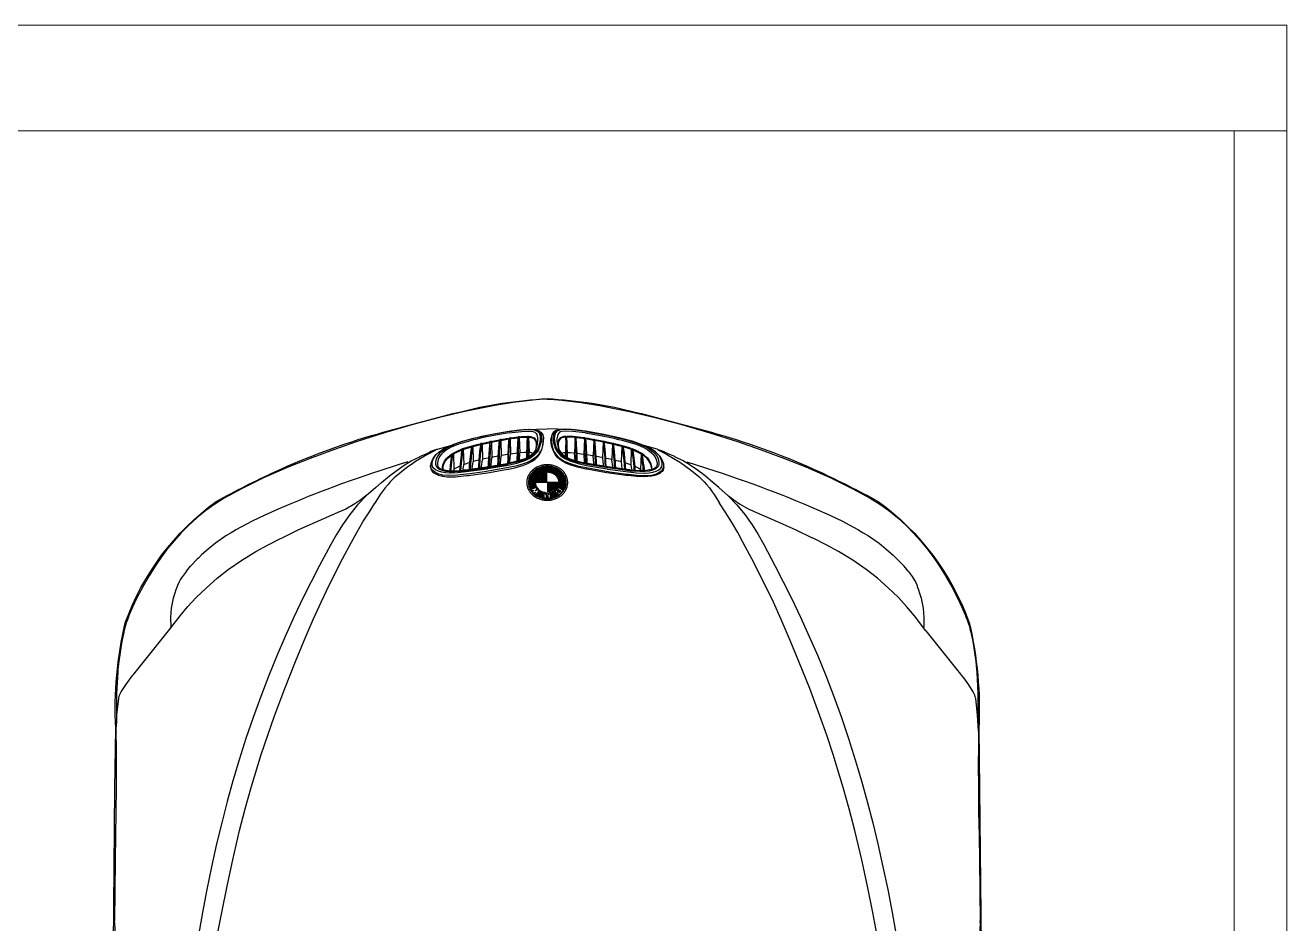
# Model space of a CAD drawing. Header units: inches. Extents: x 13 to 261, y -112 to -47.
# Drawn here: x 43.058 to 45.451, y -67.93 to -66.227 of the extents above; entities that cross this region are included whole.
import ezdxf

# ---------------------------------------------------------------- set-up
doc = ezdxf.new("R2010")
doc.units = ezdxf.units.IN
doc.header["$MEASUREMENT"] = 0
doc.layers.add('BANQUETA', color=2, linetype='Continuous', lineweight=18)
doc.layers.add('CAJONES', color=3, linetype='Continuous', lineweight=20)
doc.layers.add('CONTORNO', color=7, linetype='Continuous')

msp = doc.modelspace()

# ---------------------------------------------------------------- linework, layer by layer
for p, q in [((43.9953, -67.0072), (43.9933, -67.0074)), ((43.9953, -67.0086), (43.9963, -67.0376)), ((44.0109, -67.0064), (44.0111, -67.0064)), ((44.0129, -67.0078), (44.0129, -67.0064)), ((44.0129, -67.0078), (44.0139, -67.0368)), ((44.0837, -67.0078), (44.0827, -67.0368)), ((44.0837, -67.0078), (44.0837, -67.0064)), ((44.0857, -67.0064), (44.0855, -67.0064)), ((44.1013, -67.0086), (44.1003, -67.0376)), ((44.1013, -67.0072), (44.1033, -67.0074)), ((43.8889, -67.0294), (43.8869, -67.03)), ((43.8889, -67.031), (43.8899, -67.0598)), ((43.9069, -67.0254), (43.9079, -67.054)), ((43.9247, -67.021), (43.9257, -67.0498)), ((43.9423, -67.0174), (43.9433, -67.0462)), ((43.9601, -67.0124), (43.9579, -67.0128)), ((43.9581, -67.0128), (43.9579, -67.0128)), ((43.9601, -67.014), (43.9755, -67.0112)), ((43.9625, -67.012), (43.9601, -67.0124)), ((43.9601, -67.014), (43.9611, -67.0428)), ((43.9625, -67.012), (43.9705, -67.0106)), ((43.9777, -67.011), (43.9787, -67.0398)), ((44.0269, -67.0292), (44.0267, -67.03)), ((44.0409, -67.0092), (44.0399, -67.022)), ((44.0401, -67.0236), (44.0413, -67.0124)), ((44.0565, -67.0236), (44.0553, -67.0124)), ((44.0557, -67.0092), (44.0567, -67.022)), ((44.0697, -67.0292), (44.0699, -67.03)), ((44.1189, -67.011), (44.1179, -67.0398)), ((44.1365, -67.014), (44.1211, -67.0112)), ((44.1341, -67.012), (44.1261, -67.0106)), ((44.1341, -67.012), (44.1365, -67.0124)), ((44.1365, -67.014), (44.1355, -67.0428)), ((44.1365, -67.0124), (44.1387, -67.0128)), ((44.1385, -67.0128), (44.1387, -67.0128)), ((44.1543, -67.0174), (44.1533, -67.0462)), ((44.1719, -67.021), (44.1709, -67.0498)), ((44.1897, -67.0254), (44.1887, -67.054)), ((44.2077, -67.031), (44.2067, -67.0598)), ((44.2077, -67.0294), (44.2097, -67.03)), ((43.8703, -67.0396), (43.8713, -67.0688)), ((43.9079, -67.054), (43.9077, -67.0548)), ((43.9193, -67.0514), (43.9131, -67.0528)), ((43.9257, -67.0498), (43.9255, -67.0506)), ((43.9433, -67.0462), (43.9431, -67.0468)), ((43.9611, -67.0428), (43.9609, -67.0436)), ((43.9737, -67.0406), (43.9611, -67.0428)), ((43.9787, -67.0398), (43.9785, -67.0406)), ((43.9919, -67.038), (43.9787, -67.0398)), ((43.9967, -67.0376), (43.9963, -67.0376)), ((44.0137, -67.0446), (44.0139, -67.0376)), ((44.0139, -67.0368), (44.0139, -67.0376)), ((44.0345, -67.0366), (44.0345, -67.0368)), ((44.0621, -67.0366), (44.0621, -67.0368)), ((44.0827, -67.0368), (44.0827, -67.0376)), ((44.0829, -67.0446), (44.0827, -67.0376)), ((44.0999, -67.0376), (44.1003, -67.0376)), ((44.1047, -67.038), (44.1179, -67.0398)), ((44.1179, -67.0398), (44.1181, -67.0406)), ((44.1229, -67.0406), (44.1355, -67.0428)), ((44.1355, -67.0428), (44.1357, -67.0436)), ((44.1533, -67.0462), (44.1535, -67.0468)), ((44.1709, -67.0498), (44.1711, -67.0506)), ((44.1773, -67.0514), (44.1835, -67.0528)), ((44.1887, -67.054), (44.1889, -67.0548)), ((44.2263, -67.0396), (44.2253, -67.0688)), ((43.8505, -67.0652), (43.8499, -67.0642)), ((43.8501, -67.0692), (43.8501, -67.0694)), ((44.0322, -67.0804), (44.016, -67.0804)), ((44.0335, -67.0792), (44.0167, -67.0792)), ((44.0352, -67.0781), (44.0174, -67.0781)), ((44.0371, -67.077), (44.0182, -67.077)), ((44.0398, -67.0759), (44.0191, -67.0759)), ((44.0441, -67.0748), (44.02, -67.0748)), ((44.0755, -67.0736), (44.0211, -67.0736)), ((44.0744, -67.0725), (44.0223, -67.0725)), ((44.0731, -67.0714), (44.0235, -67.0714)), ((44.0717, -67.0703), (44.025, -67.0703)), ((44.0701, -67.0691), (44.0266, -67.0691)), ((44.0682, -67.068), (44.0284, -67.068)), ((44.0662, -67.0669), (44.0304, -67.0669)), ((44.0637, -67.0658), (44.0329, -67.0658)), ((44.0483, -67.0804), (44.0347, -67.0804)), ((44.0606, -67.0647), (44.036, -67.0647)), ((44.0483, -67.0792), (44.0363, -67.0792)), ((44.0483, -67.0781), (44.0384, -67.0781)), ((44.0562, -67.0635), (44.0404, -67.0635)), ((44.0483, -67.077), (44.0412, -67.077)), ((44.0766, -67.0748), (44.0524, -67.0748)), ((44.0776, -67.0759), (44.0568, -67.0759)), ((44.0784, -67.077), (44.0595, -67.077)), ((44.0792, -67.0781), (44.0615, -67.0781)), ((44.0799, -67.0792), (44.0631, -67.0792)), ((44.0806, -67.0804), (44.0644, -67.0804)), ((44.2461, -67.0656), (44.2461, -67.0694)), ((43.7231, -67.1032), (43.7049, -67.119)), ((44.026, -67.0927), (44.0125, -67.0927)), ((44.0259, -67.0938), (44.0125, -67.0938)), ((44.026, -67.0949), (44.0125, -67.0949)), ((44.0261, -67.0916), (44.0126, -67.0916)), ((44.0261, -67.0961), (44.0126, -67.0961)), ((44.0263, -67.0905), (44.0127, -67.0905)), ((44.0263, -67.0972), (44.0127, -67.0972)), ((44.0265, -67.0893), (44.0128, -67.0893)), ((44.0265, -67.0983), (44.0129, -67.0983)), ((44.0269, -67.0882), (44.0131, -67.0882)), ((44.0269, -67.0994), (44.0131, -67.0994)), ((44.0273, -67.0871), (44.0133, -67.0871)), ((44.0273, -67.1006), (44.0133, -67.1006)), ((44.0278, -67.086), (44.0136, -67.086)), ((44.0278, -67.1017), (44.0136, -67.1017)), ((44.0285, -67.0848), (44.014, -67.0848)), ((44.0285, -67.1028), (44.014, -67.1028)), ((44.0292, -67.0837), (44.0144, -67.0837)), ((44.0256, -67.1039), (44.0144, -67.1039)), ((44.03, -67.0826), (44.0149, -67.0826)), ((44.031, -67.0815), (44.0154, -67.0815)), ((44.0707, -67.0938), (44.0259, -67.0938)), ((44.0483, -67.0938), (44.0276, -67.0938)), ((44.0292, -67.1039), (44.0276, -67.1039)), ((44.0483, -67.0927), (44.0277, -67.0927)), ((44.0483, -67.0916), (44.0278, -67.0916)), ((44.0483, -67.0905), (44.028, -67.0905)), ((44.0483, -67.0893), (44.0283, -67.0893)), ((44.0483, -67.0882), (44.0287, -67.0882)), ((44.0483, -67.0871), (44.0292, -67.0871)), ((44.0483, -67.086), (44.0297, -67.086)), ((44.0483, -67.0848), (44.0304, -67.0848)), ((44.0483, -67.0837), (44.0312, -67.0837)), ((44.0483, -67.0826), (44.0322, -67.0826)), ((44.0483, -67.0815), (44.0333, -67.0815)), ((44.0689, -67.0949), (44.0483, -67.0949)), ((44.0688, -67.0961), (44.0483, -67.0961)), ((44.0686, -67.0972), (44.0483, -67.0972)), ((44.0683, -67.0983), (44.0483, -67.0983)), ((44.0679, -67.0994), (44.0483, -67.0994)), ((44.0675, -67.1006), (44.0483, -67.1006)), ((44.0669, -67.1017), (44.0483, -67.1017)), ((44.0662, -67.1028), (44.0483, -67.1028)), ((44.0654, -67.1039), (44.0483, -67.1039)), ((44.0812, -67.0815), (44.0656, -67.0815)), ((44.0817, -67.0826), (44.0666, -67.0826)), ((44.0822, -67.0837), (44.0674, -67.0837)), ((44.069, -67.1039), (44.0674, -67.1039)), ((44.0826, -67.0848), (44.0682, -67.0848)), ((44.0826, -67.1028), (44.0682, -67.1028)), ((44.083, -67.086), (44.0688, -67.086)), ((44.083, -67.1017), (44.0688, -67.1017)), ((44.0833, -67.0871), (44.0693, -67.0871)), ((44.0833, -67.1006), (44.0693, -67.1006)), ((44.0836, -67.0882), (44.0697, -67.0882)), ((44.0836, -67.0994), (44.0697, -67.0994)), ((44.0838, -67.0893), (44.0701, -67.0893)), ((44.0838, -67.0983), (44.0701, -67.0983)), ((44.0839, -67.0905), (44.0704, -67.0905)), ((44.0839, -67.0972), (44.0704, -67.0972)), ((44.0841, -67.0961), (44.0705, -67.0961)), ((44.084, -67.0916), (44.0706, -67.0916)), ((44.0841, -67.0927), (44.0707, -67.0927)), ((44.0841, -67.0938), (44.0707, -67.0938)), ((44.0841, -67.0949), (44.0707, -67.0949)), ((44.0822, -67.1039), (44.0708, -67.1039)), ((44.3735, -67.1032), (44.3917, -67.119)), ((43.7049, -67.119), (43.6885, -67.1362)), ((44.0228, -67.105), (44.0149, -67.105)), ((44.02, -67.1062), (44.0154, -67.1062)), ((44.0172, -67.1073), (44.016, -67.1073)), ((44.0179, -67.1084), (44.0167, -67.1084)), ((44.0187, -67.1095), (44.0174, -67.1095)), ((44.0208, -67.1106), (44.0182, -67.1106)), ((44.0202, -67.1118), (44.0191, -67.1118)), ((44.0218, -67.1095), (44.02, -67.1095)), ((44.0213, -67.1129), (44.02, -67.1129)), ((44.0247, -67.114), (44.0211, -67.114)), ((44.0238, -67.1151), (44.0222, -67.1151)), ((44.0252, -67.1163), (44.0235, -67.1163)), ((44.0257, -67.1129), (44.0246, -67.1129)), ((44.0418, -67.1174), (44.025, -67.1174)), ((44.0259, -67.1095), (44.0256, -67.1095)), ((44.0287, -67.1084), (44.0266, -67.1084)), ((44.0418, -67.1185), (44.0266, -67.1185)), ((44.0417, -67.1163), (44.0272, -67.1163)), ((44.0322, -67.1073), (44.0276, -67.1073)), ((44.0417, -67.1151), (44.0282, -67.1151)), ((44.03, -67.105), (44.0283, -67.105)), ((44.0419, -67.1196), (44.0284, -67.1196)), ((44.031, -67.1062), (44.0285, -67.1062)), ((44.0416, -67.114), (44.0291, -67.114)), ((44.0442, -67.1129), (44.0301, -67.1129)), ((44.0419, -67.1207), (44.0304, -67.1207)), ((44.0398, -67.1118), (44.0311, -67.1118)), ((44.0335, -67.1084), (44.0315, -67.1084)), ((44.0372, -67.1106), (44.0321, -67.1106)), ((44.0352, -67.1095), (44.0329, -67.1095)), ((44.042, -67.1219), (44.0329, -67.1219)), ((44.042, -67.123), (44.036, -67.123)), ((44.0562, -67.1241), (44.0404, -67.1241)), ((44.0525, -67.114), (44.0441, -67.114)), ((44.0466, -67.1151), (44.0453, -67.1151)), ((44.0461, -67.1163), (44.0453, -67.1163)), ((44.0457, -67.1174), (44.0454, -67.1174)), ((44.0506, -67.123), (44.046, -67.123)), ((44.0502, -67.1219), (44.0464, -67.1219)), ((44.0497, -67.1207), (44.0469, -67.1207)), ((44.0493, -67.1196), (44.0473, -67.1196)), ((44.0489, -67.1185), (44.0478, -67.1185)), ((44.0484, -67.1174), (44.0482, -67.1174)), ((44.0644, -67.105), (44.0483, -67.105)), ((44.0633, -67.1062), (44.0483, -67.1062)), ((44.0619, -67.1073), (44.0483, -67.1073)), ((44.0603, -67.1084), (44.0483, -67.1084)), ((44.0583, -67.1095), (44.0483, -67.1095)), ((44.0554, -67.1106), (44.0483, -67.1106)), ((44.0513, -67.1151), (44.05, -67.1151)), ((44.0513, -67.1163), (44.0505, -67.1163)), ((44.0512, -67.1174), (44.0509, -67.1174)), ((44.0642, -67.1129), (44.0525, -67.1129)), ((44.0637, -67.1219), (44.0546, -67.1219)), ((44.0606, -67.123), (44.0546, -67.123)), ((44.0683, -67.1196), (44.0547, -67.1196)), ((44.0662, -67.1207), (44.0547, -67.1207)), ((44.0717, -67.1174), (44.0548, -67.1174)), ((44.0701, -67.1185), (44.0548, -67.1185)), ((44.0684, -67.1151), (44.0549, -67.1151)), ((44.0731, -67.1163), (44.0549, -67.1163)), ((44.0678, -67.114), (44.055, -67.114)), ((44.0634, -67.1118), (44.0568, -67.1118)), ((44.0633, -67.1106), (44.0595, -67.1106)), ((44.0638, -67.1095), (44.0615, -67.1095)), ((44.0648, -67.1084), (44.0631, -67.1084)), ((44.0658, -67.1073), (44.0644, -67.1073)), ((44.0669, -67.1062), (44.0656, -67.1062)), ((44.0679, -67.105), (44.0666, -67.105)), ((44.0694, -67.1095), (44.0671, -67.1095)), ((44.0682, -67.1106), (44.0674, -67.1106)), ((44.0704, -67.1084), (44.0682, -67.1084)), ((44.0698, -67.1073), (44.0692, -67.1073)), ((44.0725, -67.1118), (44.0704, -67.1118)), ((44.0736, -67.1106), (44.0713, -67.1106)), ((44.0817, -67.105), (44.0724, -67.105)), ((44.0731, -67.1095), (44.0724, -67.1095)), ((44.0744, -67.1151), (44.0728, -67.1151)), ((44.0755, -67.114), (44.0738, -67.114)), ((44.0812, -67.1062), (44.0741, -67.1062)), ((44.0766, -67.1129), (44.0749, -67.1129)), ((44.0806, -67.1073), (44.0757, -67.1073)), ((44.0776, -67.1118), (44.0759, -67.1118)), ((44.0784, -67.1106), (44.0769, -67.1106)), ((44.08, -67.1084), (44.0773, -67.1084)), ((44.0792, -67.1095), (44.078, -67.1095)), ((44.3917, -67.119), (44.4081, -67.1362)), ((43.6557, -67.149), (43.6559, -67.1494)), ((44.4409, -67.149), (44.4407, -67.1494)), ((43.3641, -67.2616), (43.3715, -67.2526)), ((44.7325, -67.2616), (44.7251, -67.2526)), ((43.2743, -67.4448), (43.3299, -67.3752)), ((44.8223, -67.4448), (44.7667, -67.3752))]:
    msp.add_line(p, q)
for points in [[(44.0483, -66.9358), (44.0345, -66.9362), (44.0207, -66.9374), (43.9839, -66.9422), (43.9489, -66.948), (43.8923, -66.9592), (43.8439, -66.9706), (43.7957, -66.9832), (43.7397, -66.9996), (43.6877, -67.0162), (43.6429, -67.0316), (43.5985, -67.0482), (43.5581, -67.0642), (43.5103, -67.0852), (43.4685, -67.1056), (43.4359, -67.1236), (43.4179, -67.1348), (43.4007, -67.147), (43.3835, -67.161), (43.3671, -67.176), (43.3535, -67.1898), (43.3407, -67.2042), (43.3283, -67.2192), (43.3165, -67.235), (43.3045, -67.2524), (43.2931, -67.2706), (43.2811, -67.2914), (43.2701, -67.3126), (43.2619, -67.3302), (43.2557, -67.3448)], [(44.0483, -66.9358), (44.0621, -66.9362), (44.0759, -66.9374), (44.1127, -66.9422), (44.1477, -66.948), (44.2043, -66.9592), (44.2527, -66.9706), (44.3009, -66.9832), (44.3569, -66.9996), (44.4089, -67.0162), (44.4537, -67.0316), (44.4981, -67.0482), (44.5385, -67.0642), (44.5863, -67.0852), (44.6281, -67.1056), (44.6607, -67.1236), (44.6787, -67.1348), (44.6959, -67.147), (44.7131, -67.161), (44.7295, -67.176), (44.7431, -67.1898), (44.7559, -67.2042), (44.7683, -67.2192), (44.7801, -67.235), (44.7921, -67.2524), (44.8035, -67.2706), (44.8155, -67.2914), (44.8265, -67.3126), (44.8347, -67.3302), (44.8409, -67.3448)], [(43.9759, -66.997), (43.9499, -67.0016), (43.9239, -67.0068), (43.9123, -67.0096), (43.9079, -67.0106), (43.8923, -67.0146), (43.8777, -67.0194), (43.8635, -67.0254), (43.8545, -67.0304), (43.8469, -67.0362), (43.8443, -67.0388), (43.8407, -67.0434), (43.8379, -67.0492), (43.8365, -67.0554), (43.8365, -67.059), (43.8375, -67.0626), (43.8405, -67.0662), (43.8435, -67.0682), (43.8489, -67.0704), (43.8553, -67.072), (43.8629, -67.0728), (43.8729, -67.0732), (43.8897, -67.072), (43.8915, -67.0718), (43.8941, -67.0716), (43.9019, -67.0706), (43.9337, -67.066), (43.9725, -67.0594), (43.9733, -67.0592)], [(43.9763, -66.9994), (43.9503, -67.004), (43.9245, -67.0092), (43.9129, -67.012), (43.9087, -67.013), (43.8937, -67.017), (43.8797, -67.0214), (43.8661, -67.027), (43.8575, -67.0318), (43.8503, -67.0374), (43.8479, -67.04), (43.8443, -67.0446), (43.8415, -67.0502), (43.8399, -67.0562), (43.8399, -67.0598), (43.8411, -67.0632), (43.8439, -67.0664), (43.8445, -67.067)], [(43.8713, -67.021), (43.8875, -67.0156), (43.9119, -67.0092), (43.9439, -67.0022), (43.9759, -66.9966)], [(43.9759, -66.997), (44.0001, -66.994), (44.0145, -66.9934), (44.0237, -66.9942), (44.0283, -66.9958), (44.0311, -66.9978), (44.0327, -66.9998), (44.0347, -67.0056), (44.0347, -67.006), (44.0351, -67.0102), (44.0341, -67.0186), (44.0339, -67.0192), (44.0319, -67.026), (44.0297, -67.0312), (44.0259, -67.037), (44.0211, -67.0418), (44.0149, -67.0462), (44.0073, -67.05), (43.9963, -67.0538), (43.9849, -67.0568), (43.9733, -67.0592)], [(43.9955, -66.994), (43.9955, -66.994), (44.0021, -66.9934), (44.0139, -66.9926), (44.0237, -66.9932), (44.0303, -66.995), (44.0341, -66.9978), (44.0363, -67.0014), (44.0373, -67.0056), (44.0375, -67.01), (44.0371, -67.0148), (44.0363, -67.0188), (44.0333, -67.028), (44.0315, -67.0322), (44.0289, -67.0364), (44.0231, -67.0426), (44.0151, -67.0484), (44.0053, -67.053), (43.9899, -67.0578), (43.9739, -67.0614)], [(43.9759, -66.9966), (43.9903, -66.9946), (43.9955, -66.994)], [(43.9763, -66.9994), (43.9997, -66.9968), (44.0131, -66.9962), (44.0211, -66.9972), (44.0249, -66.9986), (44.0271, -67.0006), (44.0283, -67.0028), (44.0297, -67.0088), (44.0299, -67.0094), (44.0301, -67.0134), (44.0293, -67.0214), (44.0291, -67.022), (44.0275, -67.0286), (44.0269, -67.03)], [(43.9777, -67.0094), (43.9777, -67.0094), (43.9801, -67.0092), (43.9933, -67.0074)], [(43.9777, -67.011), (43.9807, -67.0104), (43.9933, -67.0088)], [(43.9915, -67.0532), (43.9915, -67.0484), (43.9917, -67.0398), (43.9921, -67.0302), (43.9925, -67.0222), (43.9933, -67.0074)], [(43.9935, -67.0526), (43.9935, -67.0482), (43.9937, -67.0396), (43.9941, -67.03), (43.9945, -67.022), (43.9953, -67.0072)], [(43.9953, -67.0072), (43.9989, -67.0068), (44.0107, -67.0064), (44.0109, -67.0064)], [(43.9953, -67.0086), (43.9953, -67.0078), (43.9953, -67.0072)], [(43.9953, -67.0086), (43.9967, -67.0086), (44.0049, -67.008), (44.0109, -67.0078), (44.0109, -67.0078)], [(44.0097, -67.0468), (44.0097, -67.0462), (44.0097, -67.0456), (44.0099, -67.0376), (44.0103, -67.0264), (44.0103, -67.0204), (44.0109, -67.0064)], [(44.0129, -67.0064), (44.0111, -67.0064), (44.0109, -67.0064)], [(44.0117, -67.0458), (44.0119, -67.0374), (44.0121, -67.0294), (44.0123, -67.0202), (44.0129, -67.0064)], [(44.0129, -67.0064), (44.0167, -67.0068), (44.0219, -67.0082), (44.0237, -67.0094), (44.0261, -67.0122), (44.0273, -67.0158), (44.0275, -67.017), (44.0279, -67.0226), (44.0269, -67.0292)], [(44.0129, -67.0078), (44.0173, -67.0084), (44.0187, -67.0086), (44.0219, -67.01), (44.0229, -67.0106), (44.0249, -67.0128), (44.0261, -67.015), (44.0273, -67.0198), (44.0273, -67.0234)], [(44.0153, -66.9926), (44.0243, -66.9932), (44.0315, -66.9952), (44.0345, -66.9968), (44.0369, -66.9988), (44.0397, -67.0034), (44.0409, -67.0086), (44.0409, -67.0092)], [(44.0245, -66.9933), (44.0281, -66.9928), (44.0483, -66.9918)], [(44.0722, -66.9933), (44.0685, -66.9928), (44.0483, -66.9918)], [(44.0813, -66.9926), (44.0723, -66.9932), (44.0651, -66.9952), (44.0621, -66.9968), (44.0597, -66.9988), (44.0569, -67.0034), (44.0557, -67.0086), (44.0557, -67.0092)], [(44.1011, -66.994), (44.1011, -66.994), (44.0945, -66.9934), (44.0827, -66.9926), (44.0729, -66.9932), (44.0663, -66.995), (44.0625, -66.9978), (44.0603, -67.0014), (44.0593, -67.0056), (44.0591, -67.01), (44.0595, -67.0148), (44.0603, -67.0188), (44.0633, -67.028), (44.0651, -67.0322), (44.0677, -67.0364), (44.0735, -67.0426), (44.0815, -67.0484), (44.0913, -67.053), (44.1067, -67.0578), (44.1227, -67.0614)], [(44.1207, -66.997), (44.0965, -66.994), (44.0821, -66.9934), (44.0729, -66.9942), (44.0683, -66.9958), (44.0655, -66.9978), (44.0639, -66.9998), (44.0619, -67.0056), (44.0619, -67.006), (44.0615, -67.0102), (44.0625, -67.0186), (44.0627, -67.0192), (44.0647, -67.026), (44.0669, -67.0312), (44.0707, -67.037), (44.0755, -67.0418), (44.0817, -67.0462), (44.0893, -67.05), (44.1003, -67.0538), (44.1117, -67.0568), (44.1233, -67.0592)], [(44.1203, -66.9994), (44.0969, -66.9968), (44.0835, -66.9962), (44.0755, -66.9972), (44.0717, -66.9986), (44.0695, -67.0006), (44.0683, -67.0028), (44.0669, -67.0088), (44.0667, -67.0094), (44.0665, -67.0134), (44.0673, -67.0214), (44.0675, -67.022), (44.0691, -67.0286), (44.0697, -67.03)], [(44.0837, -67.0064), (44.0799, -67.0068), (44.0747, -67.0082), (44.0729, -67.0094), (44.0705, -67.0122), (44.0693, -67.0158), (44.0691, -67.017), (44.0687, -67.0226), (44.0697, -67.0292)], [(44.0837, -67.0078), (44.0793, -67.0084), (44.0779, -67.0086), (44.0747, -67.01), (44.0737, -67.0106), (44.0717, -67.0128), (44.0705, -67.015), (44.0693, -67.0198), (44.0693, -67.0234)], [(44.0849, -67.0458), (44.0847, -67.0374), (44.0845, -67.0294), (44.0843, -67.0202), (44.0837, -67.0064)], [(44.0837, -67.0064), (44.0855, -67.0064), (44.0857, -67.0064)], [(44.0869, -67.0468), (44.0869, -67.0462), (44.0869, -67.0456), (44.0867, -67.0376), (44.0863, -67.0264), (44.0863, -67.0204), (44.0857, -67.0064)], [(44.1013, -67.0072), (44.0977, -67.0068), (44.0859, -67.0064), (44.0857, -67.0064)], [(44.1013, -67.0086), (44.0999, -67.0086), (44.0917, -67.008), (44.0857, -67.0078), (44.0857, -67.0078)], [(44.1207, -66.9966), (44.1063, -66.9946), (44.1011, -66.994)], [(44.1031, -67.0526), (44.1031, -67.0482), (44.1029, -67.0396), (44.1025, -67.03), (44.1021, -67.022), (44.1013, -67.0072)], [(44.1013, -67.0086), (44.1013, -67.0078), (44.1013, -67.0072)], [(44.1051, -67.0532), (44.1051, -67.0484), (44.1049, -67.0398), (44.1045, -67.0302), (44.1041, -67.0222), (44.1033, -67.0074)], [(44.1189, -67.0094), (44.1189, -67.0094), (44.1165, -67.0092), (44.1033, -67.0074)], [(44.1189, -67.011), (44.1159, -67.0104), (44.1033, -67.0088)], [(44.1203, -66.9994), (44.1463, -67.004), (44.1721, -67.0092), (44.1837, -67.012), (44.1879, -67.013), (44.2029, -67.017), (44.2169, -67.0214), (44.2305, -67.027), (44.2391, -67.0318), (44.2463, -67.0374), (44.2487, -67.04), (44.2523, -67.0446), (44.2551, -67.0502), (44.2567, -67.0562), (44.2567, -67.0598), (44.2555, -67.0632), (44.2523, -67.0669)], [(44.2253, -67.021), (44.2091, -67.0156), (44.1847, -67.0092), (44.1527, -67.0022), (44.1207, -66.9966)], [(44.1207, -66.997), (44.1467, -67.0016), (44.1727, -67.0068), (44.1843, -67.0096), (44.1887, -67.0106), (44.2043, -67.0146), (44.2189, -67.0194), (44.2331, -67.0254), (44.2421, -67.0304), (44.2497, -67.0362), (44.2523, -67.0388), (44.2559, -67.0434), (44.2587, -67.0492), (44.2601, -67.0554), (44.2601, -67.059), (44.2591, -67.0626), (44.2561, -67.0662), (44.2531, -67.0682), (44.2477, -67.0704), (44.2413, -67.072), (44.2337, -67.0728), (44.2237, -67.0732), (44.2069, -67.072), (44.2051, -67.0718), (44.2025, -67.0716), (44.1947, -67.0706), (44.1629, -67.066), (44.1241, -67.0594), (44.1233, -67.0592)], [(43.8385, -67.0312), (43.8385, -67.0312), (43.8355, -67.0328), (43.8201, -67.0412), (43.7987, -67.054), (43.7931, -67.0578), (43.7815, -67.0658), (43.7711, -67.074), (43.7609, -67.0826), (43.7583, -67.085), (43.7507, -67.0928), (43.7465, -67.0974), (43.7409, -67.1042), (43.7353, -67.1116), (43.7317, -67.1168), (43.7235, -67.1296), (43.7215, -67.1328)], [(43.8385, -67.0312), (43.8325, -67.0332), (43.8273, -67.0352), (43.8259, -67.036)], [(43.8279, -67.0574), (43.8305, -67.0506), (43.8343, -67.0446), (43.8371, -67.0412), (43.8433, -67.0356), (43.8513, -67.0302)], [(43.8363, -67.0428), (43.8385, -67.0402), (43.8441, -67.0352), (43.8517, -67.03), (43.8713, -67.021)], [(43.8385, -67.0312), (43.8401, -67.0308), (43.8653, -67.0238)], [(43.8681, -67.0392), (43.8713, -67.0374), (43.8773, -67.0342), (43.8773, -67.0342), (43.8869, -67.03)], [(43.8703, -67.0396), (43.8705, -67.0394), (43.8707, -67.0394), (43.8865, -67.0318)], [(43.8869, -67.03), (43.8853, -67.0384), (43.8849, -67.042), (43.8829, -67.0582), (43.8823, -67.0642), (43.8823, -67.066), (43.8819, -67.0708)], [(43.8889, -67.0294), (43.8873, -67.038), (43.8869, -67.0414), (43.8849, -67.0578), (43.8843, -67.0638), (43.8843, -67.0658), (43.8839, -67.0708)], [(43.8889, -67.0294), (43.8945, -67.0274), (43.8945, -67.0274), (43.9153, -67.0218), (43.9407, -67.0162), (43.9581, -67.0128)], [(43.8889, -67.031), (43.8903, -67.0304), (43.8907, -67.0304), (43.9045, -67.026)], [(43.8889, -67.031), (43.8889, -67.0298), (43.8889, -67.0294), (43.8889, -67.0294)], [(43.9049, -67.0244), (43.9027, -67.038), (43.9027, -67.0392), (43.9011, -67.0546), (43.9005, -67.0628), (43.9003, -67.0642), (43.9001, -67.0688)], [(43.9069, -67.0238), (43.9047, -67.0376), (43.9039, -67.0462), (43.9031, -67.0542), (43.9027, -67.0576), (43.9025, -67.0624), (43.9021, -67.0668), (43.9021, -67.0686)], [(43.9069, -67.0254), (43.9121, -67.024), (43.9123, -67.024), (43.9223, -67.0216)], [(43.9069, -67.0254), (43.9069, -67.0244), (43.9069, -67.0238)], [(43.9183, -67.0664), (43.9187, -67.0594), (43.9189, -67.0546), (43.9193, -67.0512), (43.9199, -67.043), (43.9207, -67.0342), (43.9227, -67.02)], [(43.9203, -67.0662), (43.9207, -67.0592), (43.9209, -67.0542), (43.9213, -67.051), (43.9219, -67.0426), (43.9227, -67.0338), (43.9247, -67.0196)], [(43.9247, -67.021), (43.9315, -67.0196), (43.9401, -67.0178)], [(43.9247, -67.021), (43.9247, -67.02), (43.9247, -67.0196)], [(43.9365, -67.0636), (43.9367, -67.0618), (43.9369, -67.0564), (43.9373, -67.048), (43.9379, -67.0396), (43.9387, -67.0308), (43.9403, -67.0162)], [(43.9423, -67.0158), (43.9407, -67.0304), (43.9403, -67.0332), (43.9393, -67.0478), (43.9393, -67.048), (43.9389, -67.056), (43.9385, -67.0634)], [(43.9423, -67.0174), (43.9449, -67.0168), (43.9579, -67.0144)], [(43.9423, -67.0174), (43.9423, -67.0162), (43.9423, -67.0158)], [(43.9549, -67.0606), (43.9551, -67.0536), (43.9555, -67.045), (43.9559, -67.0364), (43.9565, -67.0276), (43.9579, -67.0128)], [(43.9569, -67.0604), (43.9571, -67.0532), (43.9575, -67.0448), (43.9579, -67.0362), (43.9585, -67.0272), (43.9601, -67.0124)], [(43.9601, -67.014), (43.9601, -67.0128), (43.9601, -67.0124)], [(43.9705, -67.0106), (43.9773, -67.0096), (43.9779, -67.0094)], [(44.0269, -67.03), (44.0265, -67.031), (44.0253, -67.0334), (44.0227, -67.0372), (44.0185, -67.0412), (44.0127, -67.0452), (44.0057, -67.0486), (43.9951, -67.0522), (43.9841, -67.055), (43.9729, -67.0574)], [(43.9757, -67.0098), (43.9745, -67.0246), (43.9743, -67.0276), (43.9737, -67.0422), (43.9733, -67.0508), (43.9731, -67.0558), (43.9731, -67.0572)], [(44.0399, -67.022), (44.0371, -67.0316), (44.0345, -67.0366), (44.0323, -67.04), (44.0263, -67.0464), (44.0175, -67.0524), (44.0069, -67.0572), (43.9911, -67.062), (43.9747, -67.0656)], [(43.9751, -67.0568), (43.9753, -67.0506), (43.9757, -67.042), (43.9761, -67.0334), (43.9765, -67.0244), (43.9777, -67.0094)], [(43.9753, -67.0684), (43.9887, -67.0654), (44.0019, -67.0616), (44.0117, -67.0578), (44.0187, -67.0542), (44.0245, -67.05), (44.0293, -67.0458), (44.0329, -67.0412), (44.0361, -67.0356), (44.0385, -67.0292), (44.0401, -67.0236)], [(43.9777, -67.011), (43.9777, -67.01), (43.9777, -67.0096), (43.9777, -67.0094)], [(44.0273, -67.0234), (44.0265, -67.0304), (44.0263, -67.0316)], [(44.0269, -67.0296), (44.0267, -67.03), (44.0265, -67.0304)], [(44.0413, -67.0124), (44.0411, -67.0108), (44.0409, -67.0092)], [(44.0553, -67.0124), (44.0555, -67.0108), (44.0557, -67.0092)], [(44.1213, -67.0684), (44.1079, -67.0654), (44.0947, -67.0616), (44.0849, -67.0578), (44.0779, -67.0542), (44.0721, -67.05), (44.0673, -67.0458), (44.0637, -67.0412), (44.0605, -67.0356), (44.0581, -67.0292), (44.0565, -67.0236)], [(44.0567, -67.022), (44.0595, -67.0316), (44.0621, -67.0366), (44.0643, -67.04), (44.0703, -67.0464), (44.0791, -67.0524), (44.0897, -67.0572), (44.1055, -67.062), (44.1219, -67.0656)], [(44.0693, -67.0234), (44.0701, -67.0304), (44.0703, -67.0316)], [(44.0697, -67.0296), (44.0699, -67.03), (44.0701, -67.0304)], [(44.0697, -67.03), (44.0701, -67.031), (44.0713, -67.0334), (44.0739, -67.0372), (44.0781, -67.0412), (44.0839, -67.0452), (44.0909, -67.0486), (44.1015, -67.0522), (44.1125, -67.055), (44.1237, -67.0574)], [(44.1261, -67.0106), (44.1193, -67.0096), (44.1187, -67.0094)], [(44.1215, -67.0568), (44.1213, -67.0506), (44.1209, -67.042), (44.1205, -67.0334), (44.1201, -67.0244), (44.1189, -67.0094)], [(44.1189, -67.011), (44.1189, -67.01), (44.1189, -67.0096), (44.1189, -67.0094)], [(44.1209, -67.0098), (44.1221, -67.0246), (44.1223, -67.0276), (44.1229, -67.0422), (44.1233, -67.0508), (44.1235, -67.0558), (44.1235, -67.0572)], [(44.1397, -67.0604), (44.1395, -67.0532), (44.1391, -67.0448), (44.1387, -67.0362), (44.1381, -67.0272), (44.1365, -67.0124)], [(44.1365, -67.014), (44.1365, -67.0128), (44.1365, -67.0124)], [(44.2077, -67.0294), (44.2021, -67.0274), (44.2021, -67.0274), (44.1813, -67.0218), (44.1559, -67.0162), (44.1385, -67.0128)], [(44.1417, -67.0606), (44.1415, -67.0536), (44.1411, -67.045), (44.1407, -67.0364), (44.1401, -67.0276), (44.1387, -67.0128)], [(44.1543, -67.0174), (44.1517, -67.0168), (44.1387, -67.0144)], [(44.1543, -67.0158), (44.1559, -67.0304), (44.1563, -67.0332), (44.1573, -67.0478), (44.1573, -67.048), (44.1577, -67.056), (44.1581, -67.0634)], [(44.1543, -67.0174), (44.1543, -67.0162), (44.1543, -67.0158)], [(44.1601, -67.0636), (44.1599, -67.0618), (44.1597, -67.0564), (44.1593, -67.048), (44.1587, -67.0396), (44.1579, -67.0308), (44.1563, -67.0162)], [(44.1719, -67.021), (44.1651, -67.0196), (44.1565, -67.0178)], [(44.1763, -67.0662), (44.1759, -67.0592), (44.1757, -67.0542), (44.1753, -67.051), (44.1747, -67.0426), (44.1739, -67.0338), (44.1719, -67.0196)], [(44.1719, -67.021), (44.1719, -67.02), (44.1719, -67.0196)], [(44.1783, -67.0664), (44.1779, -67.0594), (44.1777, -67.0546), (44.1773, -67.0512), (44.1767, -67.043), (44.1759, -67.0342), (44.1739, -67.02)], [(44.1897, -67.0254), (44.1845, -67.024), (44.1843, -67.024), (44.1743, -67.0216)], [(44.1897, -67.0238), (44.1919, -67.0376), (44.1927, -67.0462), (44.1935, -67.0542), (44.1939, -67.0576), (44.1941, -67.0624), (44.1945, -67.0668), (44.1945, -67.0686)], [(44.1897, -67.0254), (44.1897, -67.0244), (44.1897, -67.0238)], [(44.1917, -67.0244), (44.1939, -67.038), (44.1939, -67.0392), (44.1955, -67.0546), (44.1961, -67.0628), (44.1963, -67.0642), (44.1965, -67.0688)], [(44.2077, -67.031), (44.2063, -67.0304), (44.2059, -67.0304), (44.1921, -67.026)], [(44.2077, -67.031), (44.2077, -67.0298), (44.2077, -67.0294), (44.2077, -67.0294)], [(44.2077, -67.0294), (44.2093, -67.038), (44.2097, -67.0414), (44.2117, -67.0578), (44.2123, -67.0638), (44.2123, -67.0658), (44.2127, -67.0708)], [(44.2285, -67.0392), (44.2253, -67.0374), (44.2193, -67.0342), (44.2193, -67.0342), (44.2097, -67.03)], [(44.2097, -67.03), (44.2113, -67.0384), (44.2117, -67.042), (44.2137, -67.0582), (44.2143, -67.0642), (44.2143, -67.066), (44.2147, -67.0708)], [(44.2263, -67.0396), (44.2261, -67.0394), (44.2259, -67.0394), (44.2101, -67.0318)], [(44.2603, -67.0428), (44.2581, -67.0402), (44.2525, -67.0352), (44.2449, -67.03), (44.2253, -67.021)], [(44.2581, -67.0312), (44.2565, -67.0308), (44.2314, -67.0238)], [(44.2687, -67.0574), (44.2661, -67.0506), (44.2623, -67.0446), (44.2595, -67.0412), (44.2533, -67.0356), (44.2453, -67.0302)], [(44.2581, -67.0312), (44.2581, -67.0312), (44.2611, -67.0328), (44.2765, -67.0412), (44.2979, -67.054), (44.3035, -67.0578), (44.3151, -67.0658), (44.3255, -67.074), (44.3357, -67.0826), (44.3383, -67.085), (44.3459, -67.0928), (44.3501, -67.0974), (44.3557, -67.1042), (44.3613, -67.1116), (44.3649, -67.1168), (44.3731, -67.1296), (44.3751, -67.1328)], [(44.2581, -67.0312), (44.2641, -67.0332), (44.2693, -67.0352), (44.2707, -67.036)], [(43.7839, -67.0546), (43.7659, -67.0602), (43.7289, -67.0722), (43.7187, -67.0756), (43.7061, -67.0798), (43.6881, -67.086), (43.6765, -67.09), (43.6583, -67.0964), (43.6435, -67.102), (43.6305, -67.1068), (43.6217, -67.1102), (43.6017, -67.118), (43.5951, -67.1206), (43.5777, -67.1276), (43.5619, -67.1342), (43.5383, -67.1446), (43.5125, -67.156), (43.4887, -67.1674), (43.4687, -67.1778), (43.4579, -67.1838), (43.4553, -67.1854), (43.4489, -67.189), (43.4389, -67.195), (43.4191, -67.209), (43.4053, -67.2202), (43.3929, -67.2308), (43.3873, -67.2364), (43.3847, -67.239), (43.3715, -67.2526)], [(43.7231, -67.1032), (43.7341, -67.0936), (43.7489, -67.0814), (43.7635, -67.0704), (43.7771, -67.061), (43.7905, -67.0528), (43.8065, -67.0448)], [(43.8065, -67.0448), (43.8065, -67.0446), (43.8187, -67.0392), (43.8259, -67.036)], [(43.9739, -67.0614), (43.9349, -67.068), (43.9341, -67.0682), (43.8941, -67.0738), (43.8789, -67.0754), (43.8639, -67.076), (43.8625, -67.076), (43.8551, -67.0754), (43.8483, -67.0742), (43.8419, -67.0722), (43.8367, -67.0696), (43.8329, -67.0666), (43.8309, -67.0634), (43.8301, -67.0602), (43.8301, -67.057), (43.8321, -67.0496), (43.8363, -67.0428)], [(43.8497, -67.0692), (43.8499, -67.064), (43.8511, -67.0584), (43.8535, -67.0534), (43.8571, -67.0484), (43.8585, -67.047), (43.8651, -67.0412), (43.8681, -67.0392)], [(43.8505, -67.0652), (43.8505, -67.0656), (43.8521, -67.0588), (43.8555, -67.0528), (43.8591, -67.0484), (43.8641, -67.044), (43.8677, -67.0412)], [(43.8639, -67.0714), (43.8641, -67.0696), (43.8647, -67.062), (43.8649, -67.0612), (43.8669, -67.046), (43.8681, -67.0392)], [(43.8659, -67.0714), (43.8661, -67.0692), (43.8667, -67.0614), (43.8669, -67.0608), (43.8689, -67.0456), (43.8703, -67.0378)], [(43.8703, -67.0396), (43.8703, -67.0388), (43.8703, -67.038), (43.8703, -67.0378)], [(43.9009, -67.056), (43.8943, -67.0582), (43.8905, -67.0594), (43.8899, -67.0598)], [(43.9057, -67.0682), (43.9059, -67.0674), (43.9077, -67.0548)], [(43.9131, -67.0528), (43.9123, -67.053), (43.9079, -67.054)], [(43.9235, -67.0656), (43.9237, -67.0636), (43.9255, -67.0506)], [(43.9373, -67.0474), (43.9321, -67.0484), (43.9257, -67.0498)], [(43.9415, -67.0628), (43.9417, -67.0602), (43.9431, -67.0468)], [(43.9555, -67.0438), (43.9449, -67.0458), (43.9433, -67.0462)], [(43.9595, -67.0598), (43.9597, -67.057), (43.9609, -67.0436)], [(43.9775, -67.0564), (43.9775, -67.0542), (43.9785, -67.0406)], [(43.9955, -67.052), (43.9955, -67.0518), (43.9963, -67.0382)], [(43.9963, -67.0382), (43.9963, -67.038), (43.9963, -67.0376)], [(44.0099, -67.0368), (44.0047, -67.037), (43.9967, -67.0376), (43.9965, -67.0376)], [(44.0211, -67.0388), (44.0187, -67.0378), (44.0167, -67.0372), (44.0139, -67.0368)], [(44.0755, -67.0388), (44.0779, -67.0378), (44.0799, -67.0372), (44.0827, -67.0368)], [(44.0867, -67.0368), (44.0919, -67.037), (44.0999, -67.0376), (44.1001, -67.0376)], [(44.1003, -67.0382), (44.1003, -67.038), (44.1003, -67.0376)], [(44.1011, -67.052), (44.1011, -67.0518), (44.1003, -67.0382)], [(44.1191, -67.0564), (44.1191, -67.0542), (44.1181, -67.0406)], [(44.1227, -67.0614), (44.1617, -67.068), (44.1625, -67.0682), (44.2025, -67.0738), (44.2177, -67.0754), (44.2327, -67.076), (44.2341, -67.076), (44.2415, -67.0754), (44.2483, -67.0742), (44.2547, -67.0722), (44.2599, -67.0696), (44.2637, -67.0666), (44.2657, -67.0634), (44.2665, -67.0602), (44.2665, -67.057), (44.2645, -67.0496), (44.2603, -67.0428)], [(44.1371, -67.0598), (44.1369, -67.057), (44.1357, -67.0436)], [(44.1411, -67.0438), (44.1517, -67.0458), (44.1533, -67.0462)], [(44.1551, -67.0628), (44.1549, -67.0602), (44.1535, -67.0468)], [(44.1593, -67.0474), (44.1645, -67.0484), (44.1709, -67.0498)], [(44.1731, -67.0656), (44.1729, -67.0636), (44.1711, -67.0506)], [(44.1835, -67.0528), (44.1843, -67.053), (44.1887, -67.054)], [(44.1909, -67.0682), (44.1907, -67.0674), (44.1889, -67.0548)], [(44.1957, -67.056), (44.2023, -67.0582), (44.2061, -67.0594), (44.2067, -67.0598)], [(44.2263, -67.0396), (44.2263, -67.0388), (44.2263, -67.038), (44.2263, -67.0378)], [(44.2307, -67.0714), (44.2305, -67.0692), (44.2299, -67.0614), (44.2297, -67.0608), (44.2277, -67.0456), (44.2263, -67.0378)], [(44.2469, -67.0692), (44.2467, -67.064), (44.2455, -67.0584), (44.2431, -67.0534), (44.2395, -67.0484), (44.2381, -67.047), (44.2315, -67.0412), (44.2285, -67.0392)], [(44.2327, -67.0714), (44.2325, -67.0696), (44.2319, -67.062), (44.2317, -67.0612), (44.2297, -67.046), (44.2285, -67.0392)], [(44.2461, -67.0656), (44.2445, -67.0588), (44.2411, -67.0528), (44.2375, -67.0484), (44.2325, -67.044), (44.2289, -67.0412)], [(44.2901, -67.0448), (44.2901, -67.0446), (44.2779, -67.0392), (44.2707, -67.036)], [(44.3735, -67.1032), (44.3625, -67.0936), (44.3477, -67.0814), (44.3331, -67.0704), (44.3195, -67.061), (44.3061, -67.0528), (44.2901, -67.0448)], [(44.3127, -67.0546), (44.3307, -67.0602), (44.3677, -67.0722), (44.3779, -67.0756), (44.3905, -67.0798), (44.4085, -67.086), (44.4201, -67.09), (44.4383, -67.0964), (44.4531, -67.102), (44.4661, -67.1068), (44.4749, -67.1102), (44.4949, -67.118), (44.5015, -67.1206), (44.5189, -67.1276), (44.5347, -67.1342), (44.5583, -67.1446), (44.5841, -67.156), (44.6079, -67.1674), (44.6279, -67.1778), (44.6387, -67.1838), (44.6413, -67.1854), (44.6477, -67.189), (44.6577, -67.195), (44.6775, -67.209), (44.6913, -67.2202), (44.7037, -67.2308), (44.7093, -67.2364), (44.7119, -67.239), (44.7251, -67.2526)], [(43.8269, -67.0638), (43.8271, -67.0616), (43.8275, -67.06)], [(43.8269, -67.0638), (43.8275, -67.0688), (43.8309, -67.0736), (43.8343, -67.0762), (43.8423, -67.0798), (43.8501, -67.0818), (43.8587, -67.0828), (43.8617, -67.083), (43.8745, -67.0828), (43.8951, -67.0808)], [(43.9015, -67.0774), (43.8947, -67.0782), (43.8785, -67.08), (43.8615, -67.0806), (43.8497, -67.0796), (43.8413, -67.0772), (43.8345, -67.0738), (43.8303, -67.0702), (43.8283, -67.0668), (43.8273, -67.0634), (43.8275, -67.06)], [(43.8279, -67.0574), (43.8277, -67.0588), (43.8275, -67.06)], [(43.8445, -67.0668), (43.8445, -67.067), (43.8459, -67.0678), (43.8503, -67.0694), (43.8567, -67.0706), (43.8641, -67.0714), (43.8737, -67.0714), (43.8899, -67.0702), (43.8917, -67.07), (43.8941, -67.0696), (43.9019, -67.0686), (43.9335, -67.0642), (43.9721, -67.0576), (43.9729, -67.0574)], [(43.8505, -67.0656), (43.8505, -67.0694), (43.8503, -67.0666), (43.8505, -67.0656)], [(43.8713, -67.0688), (43.8709, -67.07), (43.8707, -67.0714)], [(43.8825, -67.0628), (43.8749, -67.0666), (43.8713, -67.0688)], [(43.8895, -67.0612), (43.8885, -67.0676), (43.8881, -67.0704)], [(43.8899, -67.0598), (43.8897, -67.0604), (43.8895, -67.0612)], [(43.8951, -67.0808), (43.8991, -67.0802), (43.9353, -67.0752), (43.9389, -67.0746), (43.9731, -67.0688), (43.9753, -67.0684)], [(43.9747, -67.0656), (43.9293, -67.0734), (43.9015, -67.0774)], [(44.2015, -67.0808), (44.1975, -67.0802), (44.1613, -67.0752), (44.1577, -67.0746), (44.1235, -67.0688), (44.1213, -67.0684)], [(44.1219, -67.0656), (44.1673, -67.0734), (44.1951, -67.0774)], [(44.2523, -67.0669), (44.2507, -67.0678), (44.2463, -67.0694), (44.2399, -67.0706), (44.2325, -67.0714), (44.2229, -67.0714), (44.2067, -67.0702), (44.2049, -67.07), (44.2025, -67.0696), (44.1947, -67.0686), (44.1631, -67.0642), (44.1245, -67.0576), (44.1237, -67.0574)], [(44.1951, -67.0774), (44.2019, -67.0782), (44.2181, -67.08), (44.2351, -67.0806), (44.2469, -67.0796), (44.2553, -67.0772), (44.2621, -67.0738), (44.2663, -67.0702), (44.2683, -67.0668), (44.2693, -67.0634), (44.2691, -67.06)], [(44.2697, -67.0638), (44.2688, -67.068), (44.2679, -67.0701), (44.266, -67.0729), (44.2646, -67.0743), (44.2615, -67.0764), (44.2543, -67.0796), (44.2517, -67.0804), (44.2464, -67.0817), (44.2388, -67.0827), (44.2322, -67.0829), (44.2178, -67.0823), (44.2015, -67.0808)], [(44.2067, -67.0598), (44.2069, -67.0604), (44.2071, -67.0612)], [(44.2071, -67.0612), (44.2081, -67.0676), (44.2085, -67.0704)], [(44.2141, -67.0628), (44.2217, -67.0666), (44.2253, -67.0688)], [(44.2253, -67.0688), (44.2257, -67.07), (44.2259, -67.0714)], [(44.2687, -67.0574), (44.2689, -67.0588), (44.2691, -67.06)], [(44.2697, -67.0638), (44.2695, -67.0616), (44.2691, -67.06)], [(44.0729, -67.115), (44.0783, -67.1091), (44.0697, -67.1031), (44.064, -67.1093)], [(43.7045, -67.1192), (43.6945, -67.1268), (43.6837, -67.1342), (43.6661, -67.1442), (43.6585, -67.1478), (43.6557, -67.149), (43.6081, -67.1694), (43.5769, -67.1836), (43.5461, -67.1984)], [(44.0685, -67.1105), (44.0708, -67.108), (44.0694, -67.107), (44.0671, -67.1095)], [(44.0706, -67.1115), (44.0726, -67.1092), (44.074, -67.1102), (44.0719, -67.1124), (44.0719, -67.1124)], [(44.3921, -67.1192), (44.4021, -67.1268), (44.4129, -67.1342), (44.4305, -67.1442), (44.4381, -67.1478), (44.4409, -67.149), (44.4885, -67.1694), (44.5197, -67.1836), (44.5505, -67.1984)], [(43.6885, -67.1362), (43.6737, -67.1544), (43.6599, -67.1738), (43.6485, -67.1922), (43.6377, -67.2112), (43.6165, -67.251), (43.5851, -67.313), (43.5679, -67.349), (43.5513, -67.3856), (43.5353, -67.4226), (43.5201, -67.46), (43.5049, -67.4994), (43.4905, -67.5392), (43.4769, -67.5792), (43.4641, -67.6196), (43.4523, -67.6592), (43.4413, -67.6988), (43.4309, -67.7388), (43.4213, -67.779), (43.4117, -67.8222), (43.4027, -67.8654), (43.3945, -67.9088), (43.3867, -67.9522)], [(43.6871, -67.1886), (43.6989, -67.1686), (43.7111, -67.1492), (43.7215, -67.1328)], [(43.7215, -67.1328), (43.7215, -67.1328), (43.7215, -67.1328), (43.7215, -67.1328), (43.7215, -67.1328)], [(43.7215, -67.133), (43.7215, -67.133), (43.7215, -67.1328)], [(44.4095, -67.1886), (44.3977, -67.1686), (44.3855, -67.1492), (44.3751, -67.1328)], [(44.3751, -67.1328), (44.3751, -67.1328), (44.3751, -67.1328), (44.3751, -67.1328), (44.3751, -67.1328)], [(44.3751, -67.133), (44.3751, -67.133), (44.3751, -67.1328)], [(44.4081, -67.1362), (44.4229, -67.1544), (44.4367, -67.1738), (44.4481, -67.1922), (44.4589, -67.2112), (44.4801, -67.251), (44.5115, -67.313), (44.5287, -67.349), (44.5453, -67.3856), (44.5613, -67.4226), (44.5765, -67.46), (44.5917, -67.4994), (44.6061, -67.5392), (44.6197, -67.5792), (44.6325, -67.6196), (44.6443, -67.6592), (44.6553, -67.6988), (44.6657, -67.7388), (44.6753, -67.779), (44.6849, -67.8222), (44.6939, -67.8654), (44.7021, -67.9088), (44.7099, -67.9522)], [(43.3299, -67.3752), (43.3301, -67.375), (43.3521, -67.3468), (43.3669, -67.329), (43.3825, -67.312), (43.4019, -67.2932), (43.4221, -67.2752), (43.4433, -67.2586), (43.4689, -67.2408), (43.4959, -67.2248), (43.5191, -67.2122), (43.5425, -67.2002), (43.5461, -67.1984)], [(43.4213, -67.9594), (43.4309, -67.9092), (43.4411, -67.859), (43.4519, -67.809), (43.4649, -67.7534), (43.4755, -67.7126), (43.4869, -67.672), (43.5061, -67.6094), (43.5183, -67.5728), (43.5311, -67.5364), (43.5505, -67.4844), (43.5709, -67.4332), (43.5875, -67.3932), (43.6047, -67.3536), (43.6195, -67.3208), (43.6349, -67.2886), (43.6603, -67.2386), (43.6771, -67.207), (43.6871, -67.1886)], [(44.6753, -67.9594), (44.6657, -67.9092), (44.6555, -67.859), (44.6447, -67.809), (44.6317, -67.7534), (44.6211, -67.7126), (44.6097, -67.672), (44.5905, -67.6094), (44.5783, -67.5728), (44.5655, -67.5364), (44.5461, -67.4844), (44.5257, -67.4332), (44.5091, -67.3932), (44.4919, -67.3536), (44.4771, -67.3208), (44.4617, -67.2886), (44.4363, -67.2386), (44.4195, -67.207), (44.4095, -67.1886)], [(44.7667, -67.3752), (44.7665, -67.375), (44.7445, -67.3468), (44.7297, -67.329), (44.7141, -67.312), (44.6947, -67.2932), (44.6745, -67.2752), (44.6533, -67.2586), (44.6277, -67.2408), (44.6007, -67.2248), (44.5775, -67.2122), (44.5541, -67.2002), (44.5505, -67.1984)], [(43.3641, -67.2616), (43.3601, -67.2672), (43.3565, -67.2722), (43.3543, -67.2752), (43.3525, -67.2782), (43.3501, -67.2824), (43.3471, -67.2888), (43.3465, -67.291), (43.3441, -67.2976), (43.3421, -67.3034), (43.3409, -67.3074), (43.3397, -67.3112)], [(44.7325, -67.2616), (44.7365, -67.2672), (44.7401, -67.2722), (44.7423, -67.2752), (44.7441, -67.2782), (44.7465, -67.2824), (44.7495, -67.2888), (44.7501, -67.291), (44.7525, -67.2976), (44.7545, -67.3034), (44.7557, -67.3074), (44.7569, -67.3112)], [(43.3397, -67.3112), (43.3391, -67.3134), (43.3353, -67.3322), (43.3339, -67.3498), (43.3343, -67.368)], [(44.7569, -67.3112), (44.7575, -67.3134), (44.7613, -67.3322), (44.7627, -67.3498), (44.7623, -67.368)], [(43.2557, -67.3448), (43.2543, -67.3484), (43.2521, -67.3544), (43.2501, -67.3598), (43.2477, -67.367), (43.2461, -67.3736), (43.2451, -67.3776), (43.2445, -67.3806), (43.2421, -67.3924), (43.2395, -67.4072)], [(44.8409, -67.3448), (44.8423, -67.3484), (44.8445, -67.3544), (44.8465, -67.3598), (44.8489, -67.367), (44.8505, -67.3736), (44.8515, -67.3776), (44.8521, -67.3806), (44.8545, -67.3924), (44.8571, -67.4072)], [(43.3345, -67.3694), (43.3343, -67.3688), (43.3343, -67.368)], [(44.7621, -67.3694), (44.7623, -67.3688), (44.7623, -67.368)], [(43.2395, -67.4072), (43.2375, -67.4206), (43.2357, -67.4334), (43.2341, -67.4484), (43.2337, -67.4534)], [(44.8571, -67.4072), (44.8591, -67.4206), (44.8609, -67.4334), (44.8625, -67.4484), (44.8629, -67.4534)], [(43.2337, -67.4534), (43.2337, -67.4536), (43.2317, -67.493), (43.2315, -67.5506), (43.2315, -67.5506)], [(43.2391, -67.493), (43.2405, -67.4906), (43.2491, -67.4772), (43.2585, -67.4642), (43.2625, -67.4592)], [(43.2625, -67.4592), (43.2637, -67.4576), (43.2641, -67.4572), (43.2743, -67.4448)], [(44.8341, -67.4592), (44.8329, -67.4576), (44.8325, -67.4572), (44.8223, -67.4448)], [(44.8575, -67.493), (44.8561, -67.4906), (44.8475, -67.4772), (44.8381, -67.4642), (44.8341, -67.4592)], [(44.8629, -67.4534), (44.8629, -67.4536), (44.8649, -67.493), (44.8651, -67.5506), (44.8651, -67.5506)], [(43.2307, -67.5652), (43.2323, -67.5346), (43.2358, -67.5033)], [(43.2358, -67.5033), (43.2361, -67.5018), (43.2373, -67.4972), (43.2391, -67.493)], [(44.8608, -67.5033), (44.8605, -67.5018), (44.8593, -67.4972), (44.8575, -67.493)], [(44.8659, -67.5652), (44.8643, -67.5346), (44.8608, -67.5033)], [(43.2305, -67.5688), (43.2307, -67.596), (43.2309, -67.628), (43.2307, -67.6726), (43.2303, -67.718), (43.2295, -67.7636), (43.2289, -67.8092), (43.2281, -67.8686), (43.2275, -67.9246)], [(43.2307, -67.5652), (43.2305, -67.5676), (43.2305, -67.5688)], [(44.8661, -67.5688), (44.8659, -67.596), (44.8657, -67.628), (44.8659, -67.6726), (44.8663, -67.718), (44.8671, -67.7636), (44.8677, -67.8092), (44.8685, -67.8686), (44.8691, -67.9246)], [(44.8659, -67.5652), (44.8661, -67.5676), (44.8661, -67.5688)], [(43.2275, -67.9282), (43.2275, -67.9274), (43.2275, -67.926), (43.2275, -67.9246)], [(43.2275, -67.9282), (43.2287, -67.9564), (43.2315, -67.9846), (43.2381, -68.009)], [(44.8691, -67.9282), (44.8679, -67.9564), (44.8651, -67.9846), (44.8585, -68.009)], [(44.8691, -67.9282), (44.8691, -67.9274), (44.8691, -67.926), (44.8691, -67.9246)]]:
    msp.add_lwpolyline(points)
for points in [[(44.0095, -67.0938, 0.056462), (44.0102, -67.1004, 0.055115), (44.0124, -67.1067, 0.052786), (44.016, -67.1125, 0.05002), (44.0209, -67.1176, 0.047333), (44.0267, -67.1218, 0.045092), (44.0334, -67.1249, 0.043513), (44.0407, -67.1268, 0.042704), (44.0483, -67.1275, 0.042704), (44.0559, -67.1268, 0.043513), (44.0632, -67.1249, 0.045092), (44.0699, -67.1218, 0.047333), (44.0758, -67.1176, 0.05002), (44.0806, -67.1125, 0.052786), (44.0842, -67.1067, 0.055115), (44.0864, -67.1004, 0.056462), (44.0871, -67.0938, 0.056462), (44.0864, -67.0873, 0.055115), (44.0842, -67.0809, 0.052786), (44.0806, -67.0751, 0.05002), (44.0758, -67.07, 0.047333), (44.0699, -67.0658, 0.045092), (44.0632, -67.0627, 0.043513), (44.0559, -67.0608, 0.042704), (44.0483, -67.0602, 0.042704), (44.0407, -67.0608, 0.043513), (44.0334, -67.0627, 0.045092), (44.0267, -67.0658, 0.047333), (44.0209, -67.07, 0.05002), (44.016, -67.0751, 0.052786), (44.0124, -67.0809, 0.055115), (44.0102, -67.0873, 0.056462)], [(44.0483, -67.1249, 0.042704), (44.0553, -67.1243, 0.043513), (44.062, -67.1225, 0.045092), (44.0682, -67.1197, 0.047333), (44.0737, -67.1158, 0.05002), (44.0781, -67.1111, 0.052786), (44.0814, -67.1057, 0.055115), (44.0835, -67.0999, 0.056462), (44.0842, -67.0938, 0.056462), (44.0835, -67.0878, 0.055115), (44.0814, -67.0819, 0.052786), (44.0781, -67.0766, 0.05002), (44.0737, -67.0719, 0.047333), (44.0682, -67.068, 0.045092), (44.062, -67.0651, 0.043513), (44.0553, -67.0634, 0.042704), (44.0483, -67.0628, 0.042704), (44.0413, -67.0634, 0.043513), (44.0346, -67.0651, 0.045092), (44.0284, -67.068, 0.047333), (44.023, -67.0719, 0.05002), (44.0185, -67.0766, 0.052786), (44.0152, -67.0819, 0.055115), (44.0132, -67.0878, 0.056462), (44.0125, -67.0938, 0.056462), (44.0132, -67.0999, 0.055115), (44.0152, -67.1057, 0.052786), (44.0185, -67.1111, 0.05002), (44.023, -67.1158, 0.047333), (44.0284, -67.1197, 0.045092), (44.0346, -67.1225, 0.043513), (44.0413, -67.1243, 0.042704)], [(44.0483, -67.1132, 0.042704), (44.0527, -67.1129, 0.043513), (44.0569, -67.1118, 0.045092), (44.0608, -67.11, 0.047333), (44.0642, -67.1076, 0.05002), (44.0669, -67.1046, 0.052786), (44.069, -67.1013, 0.055115), (44.0703, -67.0976, 0.056462), (44.0707, -67.0938, 0.056462), (44.0703, -67.09, 0.055115), (44.069, -67.0864, 0.052786), (44.0669, -67.083, 0.05002), (44.0642, -67.0801, 0.047333), (44.0608, -67.0777, 0.045092), (44.0569, -67.0759, 0.043513), (44.0527, -67.0748, 0.042704), (44.0483, -67.0744, 0.042704), (44.0439, -67.0748, 0.043513), (44.0397, -67.0759, 0.045092), (44.0359, -67.0777, 0.047333), (44.0325, -67.0801, 0.05002), (44.0297, -67.083, 0.052786), (44.0276, -67.0864, 0.055115), (44.0263, -67.09, 0.056462), (44.0259, -67.0938, 0.056462), (44.0263, -67.0976, 0.055115), (44.0276, -67.1013, 0.052786), (44.0297, -67.1046, 0.05002), (44.0325, -67.1076, 0.047333), (44.0359, -67.11, 0.045092), (44.0397, -67.1118, 0.043513), (44.0439, -67.1129, 0.042704)]]:
    msp.add_lwpolyline(points, format="xyb", close=True)
for points in [[(44.0263, -67.1172), (44.033, -67.1096), (44.0306, -67.1077), (44.0254, -67.1097), (44.0289, -67.1058), (44.0272, -67.1033), (44.0172, -67.1073), (44.019, -67.1099), (44.0228, -67.1084), (44.02, -67.1116), (44.0222, -67.1138), (44.0263, -67.1122), (44.0237, -67.1151)], [(44.0546, -67.1233), (44.055, -67.1137), (44.0514, -67.1142), (44.0512, -67.1181), (44.0496, -67.1141), (44.047, -67.1141), (44.0454, -67.1181), (44.0452, -67.1142), (44.0416, -67.1137), (44.042, -67.1233), (44.0457, -67.1237), (44.0483, -67.1171), (44.0509, -67.1237)]]:
    msp.add_lwpolyline(points, close=True)
for points in [[(44.064, -67.1093, 0.053032), (44.0637, -67.1097, 0.055748), (44.0634, -67.1103, 0.057627), (44.0633, -67.1108, 0.058156), (44.0633, -67.1114, 0.057179), (44.0635, -67.1119, 0.054981), (44.0638, -67.1124, 0.052134), (44.0641, -67.1129, 0.049237), (44.0646, -67.1133, 0.046745), (44.0652, -67.1135, 0.044932), (44.0658, -67.1137, 0.043938), (44.0664, -67.1138, 0.043818), (44.0671, -67.1137, 0.044576), (44.0677, -67.1136, 0.044576)], [(44.0671, -67.1095, 0.051748), (44.067, -67.1097, 0.054351), (44.067, -67.1098, 0.056193), (44.0669, -67.1099, 0.056799), (44.0669, -67.1101, 0.055997), (44.067, -67.1102, 0.054011), (44.067, -67.1104, 0.051346), (44.0671, -67.1105, 0.048556), (44.0673, -67.1106, 0.046081), (44.0674, -67.1107, 0.044201), (44.0676, -67.1107, 0.043062), (44.0677, -67.1108, 0.042729), (44.0679, -67.1108, 0.043217), (44.0681, -67.1107, 0.044502), (44.0682, -67.1107, 0.04651), (44.0684, -67.1106, 0.049071), (44.0685, -67.1105, 0.049071)], [(44.0677, -67.1136, 0.057431), (44.0678, -67.1141, 0.05562), (44.068, -67.1146, 0.052954), (44.0683, -67.115, 0.050038), (44.0687, -67.1154, 0.047381), (44.0692, -67.1157, 0.045314), (44.0697, -67.1159, 0.044018), (44.0703, -67.116, 0.04357), (44.0709, -67.116, 0.043992), (44.0715, -67.1159, 0.045263), (44.072, -67.1157, 0.047309), (44.0725, -67.1154, 0.049952), (44.0729, -67.115, 0.049952)], [(44.0719, -67.1124, -0.049195), (44.0718, -67.1125, -0.046619), (44.0717, -67.1126, -0.044593), (44.0715, -67.1127, -0.043291), (44.0713, -67.1127, -0.042789), (44.0712, -67.1127, -0.04311), (44.071, -67.1127, -0.044241), (44.0708, -67.1126, -0.046119), (44.0707, -67.1126, -0.048595), (44.0706, -67.1125, -0.051392), (44.0705, -67.1123, -0.054067), (44.0704, -67.1122, -0.056064), (44.0704, -67.1121, -0.056876), (44.0704, -67.1119, -0.056274), (44.0704, -67.1118, -0.054429), (44.0705, -67.1116, -0.051819), (44.0706, -67.1115, -0.051819)]]:
    msp.add_lwpolyline(points, format="xyb")
for p in [(43.9953, -67.0072), (44.1013, -67.0072), (43.9227, -67.02), (43.9247, -67.0196), (43.9403, -67.0162), (43.9423, -67.0158), (43.9601, -67.0124), (43.9777, -67.0094), (44.1189, -67.0094), (44.1365, -67.0124), (44.1543, -67.0158), (44.1563, -67.0162), (44.1719, -67.0196), (44.1739, -67.02), (43.8259, -67.036), (44.0345, -67.0368), (44.0621, -67.0368), (44.2707, -67.036), (43.8501, -67.0692)]:
    msp.add_point(p)
at = {"layer": 'BANQUETA'}
for p, q in [((26.3507, -66.2268), (45.4507, -66.2268)), ((45.4507, -66.2268), (45.4507, -71.2268))]:
    msp.add_line(p, q, dxfattribs=at)
at = {"layer": 'CAJONES'}
for p, q in [((26.1507, -66.4268), (45.4507, -66.4268)), ((45.3507, -66.4268), (45.3507, -71.4268))]:
    msp.add_line(p, q, dxfattribs=at)
at = {"layer": 'CONTORNO'}
msp.add_lwpolyline([(43.2256, -67.9721), (43.2283, -67.6745), (43.2299, -67.5599, -0.07127), (43.2481, -67.3597, -0.150606), (43.4206, -67.1297, -0.017676), (43.5315, -67.0737, -0.039244), (43.7276, -67.0013, -0.006697), (43.8788, -66.9608, -0.047571), (44.0483, -66.9346, -0.047571), (44.2178, -66.9608, -0.006697), (44.369, -67.0013, -0.039244), (44.5651, -67.0737, -0.017676), (44.676, -67.1297, -0.150606), (44.8485, -67.3597, -0.07127), (44.8667, -67.5599), (44.8683, -67.6745), (44.871, -67.9721, -0.060864)], format="xyb", dxfattribs=at)

doc.saveas('drawing.dxf')
